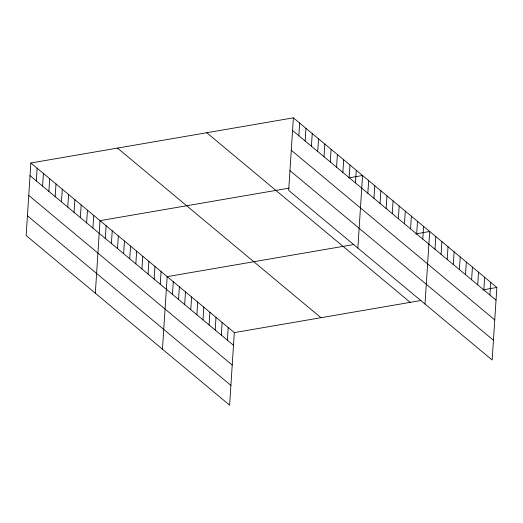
<?xml version="1.0" encoding="UTF-8"?>
<svg xmlns="http://www.w3.org/2000/svg" width="523" height="523" viewBox="0 0 523 523"><rect width="100%" height="100%" fill="white"/><g stroke="black" fill="none" stroke-linecap="round" stroke-linejoin="round"><path stroke-width="0.78" d="M30.844 162.986L26.15 235.54L229.623 405.168L234.317 332.608L30.844 162.986L293.377 117.832L496.85 287.46L492.156 360.014L288.683 190.392L293.377 117.832M36.309 180.899L37.133 168.229M42.598 186.142L43.422 173.473M48.887 191.385L49.711 178.716M55.177 196.628L56 183.959M61.472 201.871L62.289 189.202M67.761 207.115L68.578 194.438M74.05 212.358L74.867 199.681M80.339 217.601L81.157 204.924M86.628 222.844L87.446 210.168M92.917 228.087L93.735 215.411M95.33 293.213L100.024 220.654L289.069 188.143M105.306 238.416L106.13 225.746M111.412 243.509L112.229 230.833M117.518 248.595L118.335 235.925M123.624 253.681L124.441 241.011M129.724 258.774L130.547 246.098M135.83 263.86L136.647 251.19M141.936 268.953L142.753 256.277M148.042 274.039L148.859 261.369M154.141 279.125L154.965 266.455M160.247 284.218L161.064 271.542M162.476 349.194L167.17 276.634L353.894 244.516M172.453 294.39L173.276 281.72M178.559 299.483L179.382 286.813M184.665 304.569L185.482 291.899M190.771 309.662L191.588 296.986M196.87 314.748L197.694 302.078M202.976 319.834L203.793 307.164M209.082 324.927L209.9 312.257M215.188 330.013L216.006 317.343M221.288 335.106L222.112 322.43M227.394 340.192L228.211 327.522M298.842 135.745L299.666 123.075M305.131 140.988L305.955 128.318M311.42 146.231L312.244 133.561M317.709 151.474L318.533 138.804M323.999 156.717L324.822 144.047M330.288 161.96L331.111 149.29M336.577 167.203L337.4 154.533M342.866 172.446L343.689 159.777M349.155 177.689L349.979 165.02M355.45 182.932L356.268 170.263M357.863 248.065L362.557 175.506L348.632 177.898M367.839 193.268L368.663 180.592M373.945 198.354L374.762 185.685M380.051 203.44L380.868 190.771M386.151 208.533L386.974 195.857M392.257 213.619L393.08 200.95M398.363 218.712L399.18 206.036M404.469 223.798L405.286 211.129M410.568 228.884L411.392 216.215M416.674 233.977L417.491 221.301M422.78 239.063L423.597 226.394M425.009 304.04L429.703 231.48L415.778 233.873M434.986 249.242L435.809 236.573M441.092 254.328L441.909 241.659M447.198 259.421L448.015 246.745M453.304 264.507L454.121 251.838M459.403 269.593L460.227 256.924M465.509 274.686L466.326 262.016M471.615 279.772L472.432 267.103M477.715 284.865L478.538 272.189M483.821 289.951L484.644 277.282M489.927 295.037L490.744 282.368M234.317 332.608L421.041 300.496M482.925 289.853L496.85 287.46M292.553 130.502L496.033 300.13M291.278 150.264L494.751 319.893M289.958 170.629L493.437 340.251M206.735 132.731L410.215 302.359M117.479 148.081L320.952 317.709M30.02 175.656L233.5 345.278M28.745 195.419L232.219 365.041M27.425 215.783L230.905 385.405"/></g></svg>
